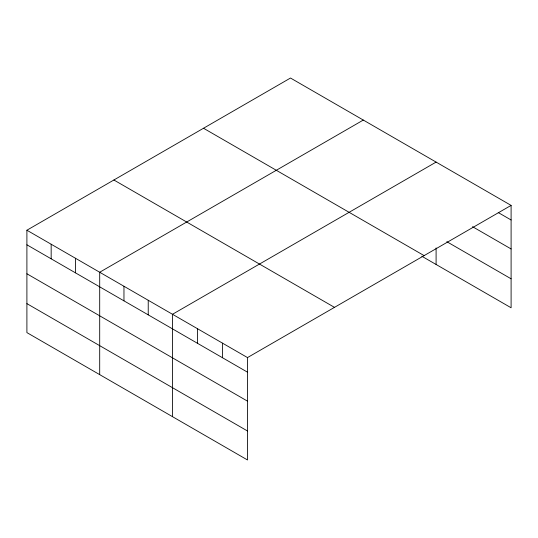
<?xml version="1.0" encoding="UTF-8"?>
<svg xmlns="http://www.w3.org/2000/svg" width="538" height="538" viewBox="0 0 538 538"><rect width="100%" height="100%" fill="white"/><g stroke="black" fill="none" stroke-linecap="round" stroke-linejoin="round"><path stroke-width="0.81" d="M421.819 256.236L511.1 307.776L511.1 205.395L290.5 78.03L26.9 230.224L26.9 332.605L247.5 459.97L247.5 357.582L26.9 230.224M363.298 120.061L99.698 272.248L99.698 374.636M436.096 162.093L172.496 314.279L172.496 416.661M247.5 357.582L511.1 205.395M498.242 212.557L511.1 219.981M472.525 226.686L511.1 248.953M446.809 241.69L511.1 278.805M203.512 128.252L424.112 255.617M113.888 180.001L334.488 307.359M26.9 244.81L247.5 372.175M26.9 273.781L247.5 401.146M26.9 303.634L247.5 430.992M436.096 247.917L436.096 264.474M222.497 343.15L222.497 357.736M197.5 328.718L197.5 343.305M148.232 300.271L148.232 314.858M123.962 286.263L123.962 300.85M75.434 258.24L75.434 272.827M51.164 244.232L51.164 258.818"/></g></svg>
